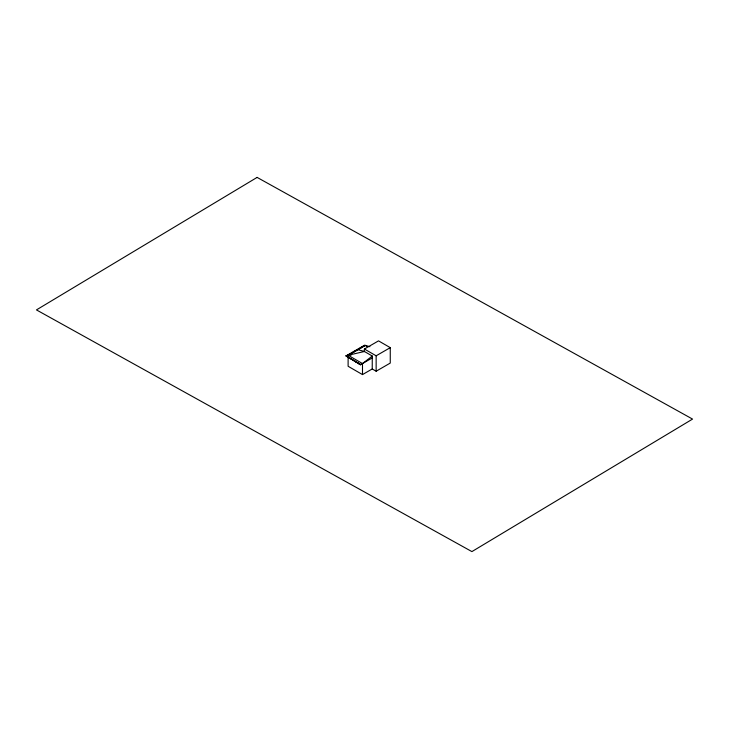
<?xml version="1.0" encoding="UTF-8"?>
<svg xmlns="http://www.w3.org/2000/svg" width="729" height="729" viewBox="0 0 729 729"><rect width="100%" height="100%" fill="white"/><g stroke="black" fill="none" stroke-linecap="round" stroke-linejoin="round"><path stroke-width="1.09" d="M348.116 356.363L348.116 366.277L362.495 374.588L372.227 368.965L372.273 356.025L364.409 351.487L357.83 349.628M362.495 374.588L362.495 363.571L372.273 356.025M346.676 356.089L346.047 355.706L348.116 355.26L365.174 345.391L367.106 346.466M354.895 361.156L360.6 364.846L346.047 355.889L364.536 345.218L369.904 346.694M346.403 356.253L365.229 345.382L346.384 356.235L360.791 364.555M364.199 351.606L364.409 349.027L378.524 340.871L390.261 347.651L390.261 363.069L376.146 371.225L372.227 368.965M372.227 357.948L360.6 364.664L346.047 355.889M364.409 349.027L376.146 355.798L390.261 347.651M362.495 363.571L348.116 355.26L364.409 351.487M348.116 355.26L351.369 354.895M376.146 355.798L376.146 371.225M257.1 177.402L36.45 309.907L471.909 551.598L692.55 419.084L257.1 177.402"/></g></svg>
